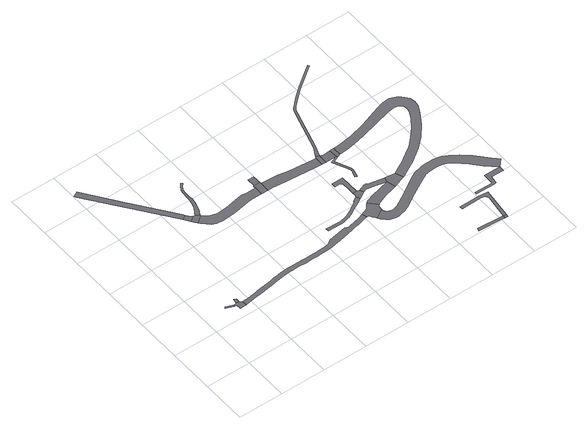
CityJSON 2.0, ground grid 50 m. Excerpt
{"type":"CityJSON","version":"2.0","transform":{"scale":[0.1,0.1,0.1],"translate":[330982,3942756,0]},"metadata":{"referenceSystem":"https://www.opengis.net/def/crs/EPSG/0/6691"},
"CityObjects":{
"road1":{"type":"Road","geometry":[{"type":"MultiSurface","lod":"1","boundaries":[[[0,1,2,3]]]}]},
"road2":{"type":"Road","geometry":[{"type":"MultiSurface","lod":"1","boundaries":[[[4,5,6,7,0,3,8,9,10,11,12]]]}]},
"road3":{"type":"Road","geometry":[{"type":"MultiSurface","lod":"1","boundaries":[[[13,14,6,5]]]}]},
"road4":{"type":"Road","attributes":{"function":"3"},"geometry":[{"type":"MultiSurface","lod":"1","boundaries":[[[15,16,17,18,19,20,21,22,23,24]]]}]},
"road5":{"type":"Road","attributes":{"function":"3","RoadStructureAttribute.sectionType":"1"},"geometry":[{"type":"MultiSurface","lod":"1","boundaries":[[[25,26,19,18,27,28]]]}]},
"road6":{"type":"Road","geometry":[{"type":"MultiSurface","lod":"1","boundaries":[[[27,29,30,31,32,33,28]]]}]},
"road7":{"type":"Road","attributes":{"RoadStructureAttribute.sectionType":"1"},"geometry":[{"type":"MultiSurface","lod":"1","boundaries":[[[32,34,35,36,37,38,39,40,41,42,43,44,45,46,47,48,49,50,51,52,53,54,55,56,57,58,33]]]}]},
"road8":{"type":"Road","attributes":{"RoadStructureAttribute.sectionType":"1"},"geometry":[{"type":"MultiSurface","lod":"1","boundaries":[[[11,59,60,61,62,63,64,65,66,67,68,69,70,71,72,73,74,75,76,77,78,79,80,81,82,83,84,85,86,87,88,89,90,91,92,93,94,95,96,97,98,99,100,101,102,103,104,105,106,107,108,109,110,111,112,113,114,115,116,117,118,119,120,121,122,123,124,125,126,127,128,12]]]}]},
"road9":{"type":"Road","attributes":{"function":"3","RoadStructureAttribute.sectionType":"1"},"geometry":[{"type":"MultiSurface","lod":"1","boundaries":[[[129,130,131,132,133,134,135,31,30,136,137,138,139,140,141,142,143,144]]]}]},
"road10":{"type":"Road","geometry":[{"type":"MultiSurface","lod":"1","boundaries":[[[143,145,146,147,148,149,144]]]}]},
"road11":{"type":"Road","geometry":[{"type":"MultiSurface","lod":"1","boundaries":[[[150,151,148,147]]]}]},
"road12":{"type":"Road","attributes":{"RoadStructureAttribute.sectionType":"1"},"geometry":[{"type":"MultiSurface","lod":"1","boundaries":[[[152,153,154,155,156,157,158,159,160,161,162,163,164,165,166,167,168,169,170,171,172,173,174,175,176,177,178]]]}]},
"road13":{"type":"Road","attributes":{"function":"3","RoadStructureAttribute.sectionType":"1"},"geometry":[{"type":"MultiSurface","lod":"1","boundaries":[[[179,180,181,182,146,145,183,184,185,186,187]]]}]},
"road14":{"type":"Road","geometry":[{"type":"MultiSurface","lod":"1","boundaries":[[[188,189,190,191,192,193,194,195,196,197,198,96,95,199,200,201,202,203,204]]]}]},
"road15":{"type":"Road","attributes":{"RoadStructureAttribute.sectionType":"1"},"geometry":[{"type":"MultiSurface","lod":"1","boundaries":[[[205,206,207,208,209,210,211,212]]]}]},
"road16":{"type":"Road","geometry":[{"type":"MultiSurface","lod":"1","boundaries":[[[211,213,152,178,214,215,212]]]}]},
"road17":{"type":"Road","attributes":{"function":"3","RoadStructureAttribute.sectionType":"1"},"geometry":[{"type":"MultiSurface","lod":"1","boundaries":[[[216,217,218,219,220,195,194,221,222,223,224,225,226,227]]]}]},
"road18":{"type":"Road","geometry":[{"type":"MultiSurface","lod":"1","boundaries":[[[228,179,187,229,230]]]}]},
"road19":{"type":"Road","attributes":{"RoadStructureAttribute.sectionType":"1"},"geometry":[{"type":"MultiSurface","lod":"1","boundaries":[[[231,232,233,234,215,214,235,236,227]]]}]},
"road20":{"type":"Road","attributes":{"RoadStructureAttribute.sectionType":"1"},"geometry":[{"type":"MultiSurface","lod":"1","boundaries":[[[237,238,239,240,241,242,243,244,245,246,247,248,249,250,251,252,253,254,255,256,257]]]}]},
"road21":{"type":"Road","attributes":{"function":"3","RoadStructureAttribute.sectionType":"1"},"geometry":[{"type":"MultiSurface","lod":"1","boundaries":[[[258,257,259,260,230,229]]]}]},
"road22":{"type":"Road","geometry":[{"type":"MultiSurface","lod":"1","boundaries":[[[256,261,262,259,257]]]}]},
"road23":{"type":"Road","geometry":[{"type":"MultiSurface","lod":"1","boundaries":[[[226,263,264,265,231,227]]]}]},
"road24":{"type":"Road","attributes":{"RoadStructureAttribute.sectionType":"1"},"geometry":[{"type":"MultiSurface","lod":"1","boundaries":[[[266,267,268,269,270,271]]]}]},
"road25":{"type":"Road","attributes":{"function":"3","RoadStructureAttribute.sectionType":"1"},"geometry":[{"type":"MultiSurface","lod":"1","boundaries":[[[272,273,274,275,276,277,278,279,280,281,282,283,284,285,286,287,288,289,290,291,292,293,294,295,188,204,296,297,298,299,300,301,302,303,304,305,306,307,308,309,310,311,312,313,314,315,316,317]]]}]},
"road26":{"type":"Road","attributes":{"RoadStructureAttribute.sectionType":"1"},"geometry":[{"type":"MultiSurface","lod":"1","boundaries":[[[318,319,320,321,322,323,324,266,325]]]}]},
"road27":{"type":"Road","geometry":[{"type":"MultiSurface","lod":"1","boundaries":[[[325,266,271,326]]]}]},
"road28":{"type":"Road","attributes":{"RoadStructureAttribute.sectionType":"1"},"geometry":[{"type":"MultiSurface","lod":"1","boundaries":[[[327,328,329,330,331,332,333,334,335,336,337,338,339,340,341,342,343,344,345,346,347,348,349,350,351,352,228,230]]]}]},
"road29":{"type":"Road","attributes":{"function":"3","RoadStructureAttribute.sectionType":"1"},"geometry":[{"type":"MultiSurface","lod":"1","boundaries":[[[263,353,354,355,356,357,358,359,360,361,362,363,364,365,366,367,368,369,370,371,262,261,372,373,374,375,376,377,378,379,380,381,382,383,384,385,386,387,388,264]]]}]},
"road30":{"type":"Road","attributes":{"RoadStructureAttribute.sectionType":"1"},"geometry":[{"type":"MultiSurface","lod":"1","boundaries":[[[389,390,391,392,393,394,395,396,397,398,399,400,401,402,403,316]]]}]}
},
"vertices":[
[344,680,0],[263,712,0],[249,697,0],[338,662,0],
[421,664,0],[405,677,0],[375,684,0],[361,680,0],[361,653,0],[365,604,0],[391,606,0],[436,611,0],[431,661,0],
[408,725,0],[385,739,0],
[22,2674,0],[243,2373,0],[619,1861,0],[634,1840,0],[682,1874,0],[668,1895,0],[349,2334,0],[74,2712,0],[63,2733,0],[3,2701,0],
[719,1825,0],[699,1846,0],[681,1774,0],[733,1811,0],
[703,1742,0],[719,1722,0],[795,1781,0],[800,1790,0],[756,1814,0],
[830,1848,0],[854,1922,0],[865,1995,0],[865,2002,0],[861,2031,0],[860,2056,0],[862,2094,0],[863,2114,0],[866,2131,0],[871,2143,0],[876,2154,0],[887,2173,0],[917,2209,0],[902,2221,0],[871,2184,0],[858,2163,0],[851,2148,0],[847,2137,0],[843,2117,0],[842,2095,0],[840,2056,0],[839,2032,0],[837,2005,0],[825,1941,0],[808,1896,0],
[451,612,0],[511,620,0],[572,628,0],[629,636,0],[673,643,0],[684,644,0],[733,652,0],[778,660,0],[819,667,0],[855,673,0],[888,679,0],[917,683,0],[945,687,0],[971,690,0],[998,692,0],[1027,694,0],[1060,694,0],[1097,694,0],[1141,694,0],[1190,693,0],[1224,692,0],[1243,692,0],[1299,692,0],[1356,692,0],[1413,694,0],[1469,697,0],[1522,702,0],[1582,712,0],[1641,724,0],[1699,735,0],[1754,747,0],[1807,759,0],[1858,771,0],[1905,782,0],[1949,793,0],[1989,803,0],[2023,812,0],[2004,864,0],[1951,844,0],[1897,833,0],[1814,811,0],[1767,825,0],[1569,790,0],[1516,752,0],[1465,747,0],[1410,744,0],[1354,743,0],[1298,742,0],[1242,742,0],[1190,743,0],[1189,743,0],[1141,744,0],[1097,744,0],[1058,744,0],[1025,744,0],[995,742,0],[967,740,0],[939,737,0],[911,733,0],[881,728,0],[848,723,0],[811,717,0],[770,709,0],[725,702,0],[676,694,0],[624,686,0],[622,686,0],[565,677,0],[505,669,0],[445,662,0],
[1319,1745,0],[1295,1746,0],[1256,1749,0],[1047,1712,0],[939,1705,0],[874,1724,0],[817,1760,0],[737,1699,0],[810,1629,0],[856,1604,0],[941,1595,0],[1072,1607,0],[1226,1640,0],[1294,1647,0],[1420,1647,0],[1421,1742,0],
[1497,1647,0],[1498,1762,0],[1497,1773,0],[1431,1770,0],[1422,1772,0],
[1493,1867,0],[1429,1869,0],
[2099,1076,0],[2044,1044,0],[2050,1034,0],[1969,988,0],[1934,966,0],[1914,955,0],[1900,948,0],[1877,938,0],[1861,933,0],[1831,924,0],[1808,919,0],[1789,916,0],[1766,916,0],[1624,920,0],[1624,887,0],[1766,883,0],[1791,883,0],[1814,886,0],[1839,892,0],[1871,901,0],[1889,907,0],[1914,918,0],[1930,925,0],[1951,938,0],[1986,959,0],[2066,1005,0],[2121,1036,0],
[2103,1694,0],[2069,1697,0],[1802,1724,0],[1691,1744,0],[1556,1647,0],[1692,1635,0],[1749,1629,0],[2022,1604,0],[2101,1602,0],
[2192,801,0],[2192,814,0],[2193,828,0],[2195,839,0],[2198,847,0],[2204,856,0],[2213,866,0],[2133,951,0],[2120,939,0],[2103,921,0],[2082,892,0],[2037,809,0],[2051,802,0],[2056,796,0],[2058,793,0],[2066,779,0],[2088,741,0],
[2146,1346,0],[2022,1346,0],[2022,1301,0],[2082,1301,0],[2103,1282,0],[2104,1206,0],[2105,1130,0],[2150,1133,0],
[2104,1101,0],[2196,1078,0],[2175,1118,0],
[2351,1024,0],[2222,993,0],[2168,975,0],[2152,966,0],[2136,955,0],[2224,874,0],[2239,881,0],[2298,904,0],[2341,917,0],[2426,941,0],[2478,956,0],[2448,1049,0],
[2115,1717,0],[2147,1602,0],[2148,1699,0],
[2459,1107,0],[2304,1134,0],[2274,1155,0],[2249,1150,0],[2232,1094,0],[2295,1085,0],
[2206,1574,0],[2191,1568,0],[2211,1517,0],[2260,1414,0],[2268,1391,0],[2271,1377,0],[2272,1362,0],[2270,1351,0],[2258,1317,0],[2246,1284,0],[2269,1275,0],[2289,1346,0],[2292,1360,0],[2291,1379,0],[2288,1396,0],[2278,1421,0],[2230,1525,0],[2216,1560,0],[2220,1561,0],[2277,1584,0],[2271,1599,0],
[2176,1601,0],[2265,1695,0],[2188,1690,0],
[2315,1599,0],[2309,1697,0],
[2606,1005,0],[2574,1088,0],[2496,1104,0],
[3045,35,0],[3031,37,0],[2752,57,0],[2746,19,0],[3026,8,0],[3042,6,0],
[3408,694,0],[3288,826,0],[3200,907,0],[3113,967,0],[3048,1000,0],[2977,1011,0],[2900,1017,0],[2831,1009,0],[2817,1008,0],[2723,982,0],[2637,938,0],[2534,870,0],[2427,802,0],[2330,747,0],[2309,740,0],[2287,735,0],[2267,734,0],[2251,735,0],[2234,740,0],[2221,747,0],[2211,754,0],[2202,765,0],[2197,774,0],[2193,788,0],[2105,711,0],[2145,674,0],[2175,655,0],[2195,647,0],[2241,635,0],[2272,635,0],[2301,640,0],[2352,653,0],[2418,682,0],[2558,768,0],[2682,841,0],[2796,899,0],[2859,911,0],[2927,916,0],[2936,915,0],[2998,907,0],[3058,882,0],[3100,855,0],[3204,760,0],[3291,661,0],[3404,555,0],[3476,627,0],
[3121,366,0],[3022,378,0],[2796,378,0],[2797,340,0],[3021,345,0],[3061,340,0],[3084,309,0],[3080,30,0],
[3077,2,0],
[2196,1820,0],[2318,2251,0],[2333,2300,0],[2336,2306,0],[2339,2312,0],[2343,2317,0],[2349,2324,0],[2363,2338,0],[2390,2364,0],[2459,2427,0],[2504,2465,0],[2551,2503,0],[2783,2676,0],[2771,2692,0],[2538,2519,0],[2491,2481,0],[2445,2442,0],[2377,2379,0],[2349,2353,0],[2334,2338,0],[2327,2330,0],[2322,2323,0],[2318,2315,0],[2314,2306,0],[2300,2255,0],[2171,1821,0],
[2632,1015,0],[2647,1023,0],[2752,1081,0],[2776,1094,0],[2948,1212,0],[3052,1312,0],[3152,1431,0],[3231,1560,0],[3277,1650,0],[3287,1704,0],[3279,1762,0],[3225,1830,0],[3183,1857,0],[3118,1887,0],[3041,1883,0],[2967,1857,0],[2710,1769,0],[2538,1723,0],[2373,1701,0],[2435,1612,0],[2506,1622,0],[2643,1655,0],[2837,1706,0],[3008,1752,0],[3088,1765,0],[3131,1756,0],[3162,1727,0],[3173,1692,0],[3172,1646,0],[3126,1562,0],[3059,1464,0],[2970,1363,0],[2889,1282,0],[2806,1227,0],[2691,1153,0],[2679,1147,0],
[3334,555,0],[3222,555,0],[3219,441,0],[3213,435,0],[3018,437,0],[3018,412,0],[3237,410,0],[3240,411,0],[3245,412,0],[3248,414,0],[3251,417,0],[3253,420,0],[3255,426,0],[3264,497,0],[3400,496,0]
]}
